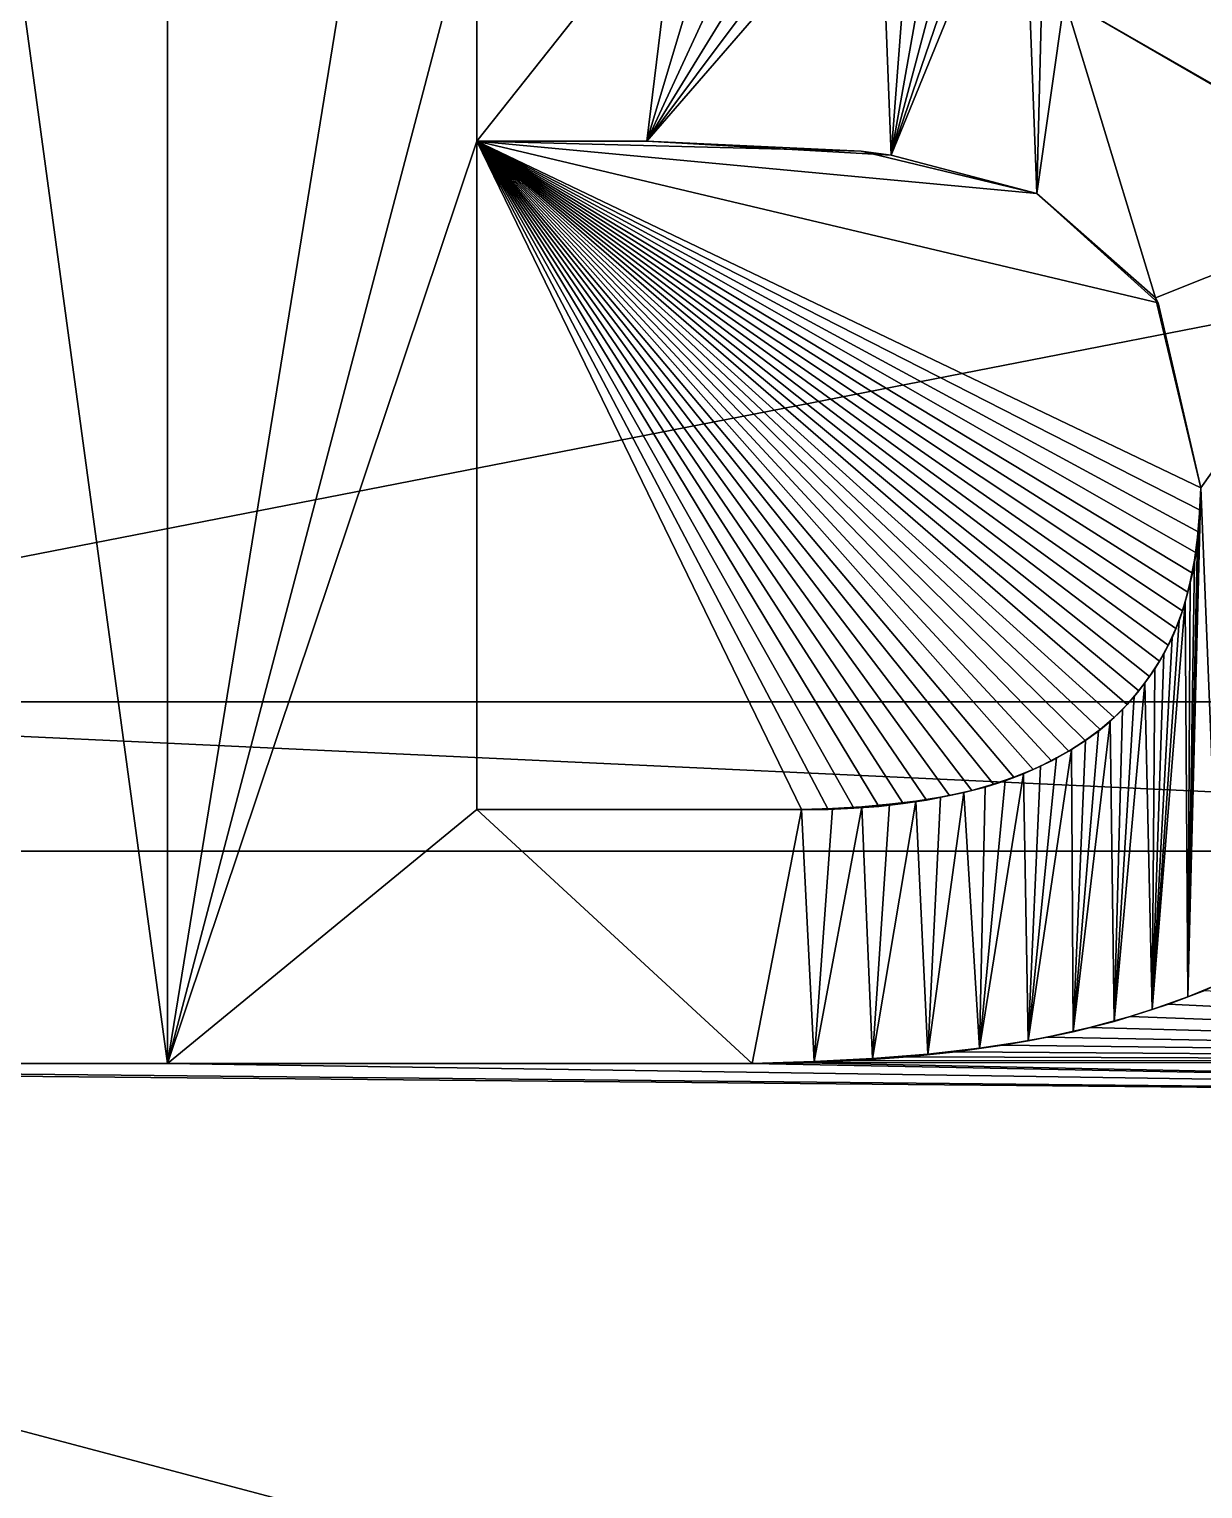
# Model space of a CAD drawing. Header units: millimetres. Extents: x -228 to 228, y -204 to 237.
# Drawn here: x -35.7821 to -35.4126, y 70.6643 to 71.1239 of the extents above; entities that cross this region are included whole.
import ezdxf

# ---------------------------------------------------------------- set-up
doc = ezdxf.new("R2010")
doc.units = ezdxf.units.MM
doc.header["$LTSCALE"] = 127.314815
for name, color, linetype in [('3522', 7, 'CONTINUOUS'), ('3753', 7, 'CONTINUOUS'), ('3760', 7, 'CONTINUOUS'), ('3761', 7, 'CONTINUOUS'), ('3762', 7, 'CONTINUOUS'), ('3869', 7, 'CONTINUOUS'), ('3874', 7, 'CONTINUOUS'), ('3888', 7, 'CONTINUOUS'), ('3893', 7, 'CONTINUOUS'), ('3949', 7, 'CONTINUOUS'), ('3950', 7, 'CONTINUOUS'), ('3951', 7, 'CONTINUOUS'), ('3952', 7, 'CONTINUOUS'), ('3958', 7, 'CONTINUOUS'), ('3959', 7, 'CONTINUOUS'), ('3960', 7, 'CONTINUOUS'), ('3961', 7, 'CONTINUOUS'), ('3962', 7, 'CONTINUOUS'), ('3963', 7, 'CONTINUOUS')]:
    doc.layers.add(name, color=color, linetype=linetype)

msp = doc.modelspace()

# ---------------------------------------------------------------- linework, layer by layer
at = {"layer": '3522', "color": 5, "linetype": 'Continuous'}
for points in [[(-65.76091, 65.76091, 1035.99), (-46.49974, 80.54048, 1035.99), (-30.7, 76.17619, 1035.99), (-65.76091, 65.76091, 1035.99)], [(-65.76091, 65.76091, 1035.99), (-30.7, 76.17619, 1035.99), (-30, 75.98863, 1035.99), (-65.76091, 65.76091, 1035.99)], [(-65.76091, 65.76091, 1035.99), (-30, 75.98863, 1035.99), (-24.75529, 61.1815, 1035.99), (-65.76091, 65.76091, 1035.99)]]:
    msp.add_3dface(points, dxfattribs=at)
at = {"layer": '3753', "color": 31, "linetype": 'Continuous', "true_color": 0xffba87}
for points in [[(-35.54065, 75.71462, 1073.49), (-33.34605, 71.02152, 1073.49), (-35.97261, 75.51035, 1073.49), (-35.54065, 75.71462, 1073.49)], [(-35.97261, 75.51035, 1073.49), (-33.34605, 71.02152, 1073.49), (-36.4034, 75.30361, 1073.49), (-35.97261, 75.51035, 1073.49)], [(-33.34605, 71.02152, 1073.49), (-35.01892, 72.34292, 1073.49), (-36.4034, 75.30361, 1073.49), (-33.34605, 71.02152, 1073.49)], [(-36.11857, 70.79829, 1073.49), (-35.83117, 71.47829, 1073.49), (-35.73862, 70.79829, 1073.49), (-36.11857, 70.79829, 1073.49)], [(-35.83117, 71.47829, 1073.49), (-35.73862, 71.47829, 1073.49), (-35.73862, 70.79829, 1073.49), (-35.83117, 71.47829, 1073.49)], [(-35.4561, 71.13342, 1073.49), (-35.39164, 71.14913, 1073.49), (-35.10246, 71.11491, 1073.49), (-35.4561, 71.13342, 1073.49)], [(-35.3493, 71.07201, 1073.49), (-35.4561, 71.13342, 1073.49), (-35.10246, 71.11491, 1073.49), (-35.3493, 71.07201, 1073.49)], [(-35.53891, 70.87818, 1073.49), (-35.6412, 70.87818, 1073.49), (-35.6412, 71.08861, 1073.49), (-35.53891, 70.87818, 1073.49)], [(-35.53058, 70.87825, 1073.49), (-35.53891, 70.87818, 1073.49), (-35.6412, 71.08861, 1073.49), (-35.53058, 70.87825, 1073.49)], [(-35.52248, 70.87859, 1073.49), (-35.53058, 70.87825, 1073.49), (-35.6412, 71.08861, 1073.49), (-35.52248, 70.87859, 1073.49)], [(-35.51461, 70.87919, 1073.49), (-35.52248, 70.87859, 1073.49), (-35.6412, 71.08861, 1073.49), (-35.51461, 70.87919, 1073.49)], [(-35.50697, 70.88005, 1073.49), (-35.51461, 70.87919, 1073.49), (-35.6412, 71.08861, 1073.49), (-35.50697, 70.88005, 1073.49)], [(-35.49955, 70.88118, 1073.49), (-35.50697, 70.88005, 1073.49), (-35.6412, 71.08861, 1073.49), (-35.49955, 70.88118, 1073.49)], [(-35.49231, 70.88257, 1073.49), (-35.49955, 70.88118, 1073.49), (-35.6412, 71.08861, 1073.49), (-35.49231, 70.88257, 1073.49)], [(-35.48529, 70.88422, 1073.49), (-35.49231, 70.88257, 1073.49), (-35.6412, 71.08861, 1073.49), (-35.48529, 70.88422, 1073.49)], [(-35.47854, 70.88614, 1073.49), (-35.48529, 70.88422, 1073.49), (-35.6412, 71.08861, 1073.49), (-35.47854, 70.88614, 1073.49)], [(-35.47212, 70.88833, 1073.49), (-35.47854, 70.88614, 1073.49), (-35.6412, 71.08861, 1073.49), (-35.47212, 70.88833, 1073.49)], [(-35.46604, 70.8908, 1073.49), (-35.47212, 70.88833, 1073.49), (-35.6412, 71.08861, 1073.49), (-35.46604, 70.8908, 1073.49)], [(-35.46026, 70.89356, 1073.49), (-35.46604, 70.8908, 1073.49), (-35.6412, 71.08861, 1073.49), (-35.46026, 70.89356, 1073.49)], [(-35.4548, 70.8966, 1073.49), (-35.46026, 70.89356, 1073.49), (-35.6412, 71.08861, 1073.49), (-35.4548, 70.8966, 1073.49)], [(-35.44968, 70.89989, 1073.49), (-35.4548, 70.8966, 1073.49), (-35.6412, 71.08861, 1073.49), (-35.44968, 70.89989, 1073.49)], [(-35.44491, 70.90343, 1073.49), (-35.44968, 70.89989, 1073.49), (-35.6412, 71.08861, 1073.49), (-35.44491, 70.90343, 1073.49)], [(-35.4405, 70.90721, 1073.49), (-35.44491, 70.90343, 1073.49), (-35.6412, 71.08861, 1073.49), (-35.4405, 70.90721, 1073.49)], [(-35.43645, 70.91125, 1073.49), (-35.4405, 70.90721, 1073.49), (-35.6412, 71.08861, 1073.49), (-35.43645, 70.91125, 1073.49)], [(-35.43273, 70.91554, 1073.49), (-35.43645, 70.91125, 1073.49), (-35.6412, 71.08861, 1073.49), (-35.43273, 70.91554, 1073.49)], [(-35.42934, 70.92008, 1073.49), (-35.43273, 70.91554, 1073.49), (-35.6412, 71.08861, 1073.49), (-35.42934, 70.92008, 1073.49)], [(-35.42627, 70.92488, 1073.49), (-35.42934, 70.92008, 1073.49), (-35.6412, 71.08861, 1073.49), (-35.42627, 70.92488, 1073.49)], [(-35.42353, 70.92992, 1073.49), (-35.42627, 70.92488, 1073.49), (-35.6412, 71.08861, 1073.49), (-35.42353, 70.92992, 1073.49)], [(-35.42112, 70.93522, 1073.49), (-35.42353, 70.92992, 1073.49), (-35.6412, 71.08861, 1073.49), (-35.42112, 70.93522, 1073.49)], [(-35.41903, 70.94077, 1073.49), (-35.42112, 70.93522, 1073.49), (-35.6412, 71.08861, 1073.49), (-35.41903, 70.94077, 1073.49)], [(-35.41727, 70.94658, 1073.49), (-35.41903, 70.94077, 1073.49), (-35.6412, 71.08861, 1073.49), (-35.41727, 70.94658, 1073.49)], [(-35.41582, 70.95265, 1073.49), (-35.41727, 70.94658, 1073.49), (-35.6412, 71.08861, 1073.49), (-35.41582, 70.95265, 1073.49)], [(-35.41469, 70.95897, 1073.49), (-35.41582, 70.95265, 1073.49), (-35.6412, 71.08861, 1073.49), (-35.41469, 70.95897, 1073.49)], [(-35.41388, 70.96556, 1073.49), (-35.41469, 70.95897, 1073.49), (-35.6412, 71.08861, 1073.49), (-35.41388, 70.96556, 1073.49)], [(-35.4134, 70.9724, 1073.49), (-35.41388, 70.96556, 1073.49), (-35.6412, 71.08861, 1073.49), (-35.4134, 70.9724, 1073.49)], [(-35.41324, 70.97949, 1073.49), (-35.4134, 70.9724, 1073.49), (-35.6412, 71.08861, 1073.49), (-35.41324, 70.97949, 1073.49)], [(-35.42662, 71.03773, 1073.49), (-35.41324, 70.97949, 1073.49), (-35.6412, 71.08861, 1073.49), (-35.42662, 71.03773, 1073.49)], [(-35.46485, 71.0721, 1073.49), (-35.42662, 71.03773, 1073.49), (-35.6412, 71.08861, 1073.49), (-35.46485, 71.0721, 1073.49)], [(-35.52021, 71.08546, 1073.49), (-35.46485, 71.0721, 1073.49), (-35.6412, 71.08861, 1073.49), (-35.52021, 71.08546, 1073.49)], [(-35.58762, 71.08861, 1073.49), (-35.52021, 71.08546, 1073.49), (-35.6412, 71.08861, 1073.49), (-35.58762, 71.08861, 1073.49)], [(-37.66279, 71.00238, 1073.49), (-35.18, 70.52239, 1073.49), (-36.54704, 70.2077, 1073.49), (-37.66279, 71.00238, 1073.49)], [(-35.18, 70.52239, 1073.49), (-37.66279, 71.00238, 1073.49), (-36.22086, 70.79829, 1073.49), (-35.18, 70.52239, 1073.49)], [(-35.42341, 70.81689, 1073.49), (-35.41196, 70.82127, 1073.49), (-35.04857, 70.79875, 1073.49), (-35.42341, 70.81689, 1073.49)], [(-35.43547, 70.813, 1073.49), (-35.42341, 70.81689, 1073.49), (-35.04857, 70.79875, 1073.49), (-35.43547, 70.813, 1073.49)], [(-35.46164, 70.80654, 1073.49), (-35.44822, 70.80954, 1073.49), (-35.04857, 70.79875, 1073.49), (-35.46164, 70.80654, 1073.49)], [(-35.44822, 70.80954, 1073.49), (-35.43547, 70.813, 1073.49), (-35.04857, 70.79875, 1073.49), (-35.44822, 70.80954, 1073.49)], [(-35.47569, 70.804, 1073.49), (-35.46164, 70.80654, 1073.49), (-35.04857, 70.79875, 1073.49), (-35.47569, 70.804, 1073.49)], [(-35.52125, 70.79918, 1073.49), (-35.5055, 70.80032, 1073.49), (-35.04857, 70.79875, 1073.49), (-35.52125, 70.79918, 1073.49)], [(-35.5055, 70.80032, 1073.49), (-35.49032, 70.80193, 1073.49), (-35.04857, 70.79875, 1073.49), (-35.5055, 70.80032, 1073.49)], [(-35.49032, 70.80193, 1073.49), (-35.47569, 70.804, 1073.49), (-35.04857, 70.79875, 1073.49), (-35.49032, 70.80193, 1073.49)], [(-35.18, 70.52239, 1073.49), (-36.22086, 70.79829, 1073.49), (-34.96023, 70.7866, 1073.49), (-35.18, 70.52239, 1073.49)], [(-36.22086, 70.79829, 1073.49), (-36.11857, 70.79829, 1073.49), (-34.96023, 70.7866, 1073.49), (-36.22086, 70.79829, 1073.49)], [(-36.11857, 70.79829, 1073.49), (-35.73862, 70.79829, 1073.49), (-34.96023, 70.7866, 1073.49), (-36.11857, 70.79829, 1073.49)], [(-35.73862, 70.79829, 1073.49), (-35.5545, 70.79829, 1073.49), (-34.96023, 70.7866, 1073.49), (-35.73862, 70.79829, 1073.49)], [(-35.5545, 70.79829, 1073.49), (-35.53759, 70.7985, 1073.49), (-34.96023, 70.7866, 1073.49), (-35.5545, 70.79829, 1073.49)], [(-35.53759, 70.7985, 1073.49), (-35.52125, 70.79918, 1073.49), (-35.04857, 70.79875, 1073.49), (-35.53759, 70.7985, 1073.49)], [(-34.96023, 70.7866, 1073.49), (-35.53759, 70.7985, 1073.49), (-35.04857, 70.79875, 1073.49), (-34.96023, 70.7866, 1073.49)]]:
    msp.add_3dface(points, dxfattribs=at)
at = {"layer": '3760', "color": 31, "linetype": 'Continuous', "true_color": 0xffba87}
for points in [[(-35.99139, 70.86505, 1074.19), (-36.48255, 70.01428, 1074.19), (-35.00861, 70.86505, 1074.19), (-35.99139, 70.86505, 1074.19)], [(-35.00861, 70.86505, 1074.19), (-36.48255, 70.01428, 1074.19), (-34.51745, 70.01428, 1074.19), (-35.00861, 70.86505, 1074.19)]]:
    msp.add_3dface(points, dxfattribs=at)
at = {"layer": '3761', "color": 31, "linetype": 'Continuous', "true_color": 0xffba87}
for points in [[(-35.99139, 70.86505, 1074.19), (-35.00861, 70.86505, 1074.19), (-36.01818, 70.91208, 1080.39), (-35.99139, 70.86505, 1074.19)], [(-36.01818, 70.91208, 1080.39), (-35.00861, 70.86505, 1074.19), (-34.98182, 70.91208, 1080.39), (-36.01818, 70.91208, 1080.39)]]:
    msp.add_3dface(points, dxfattribs=at)
at = {"layer": '3762', "color": 31, "linetype": 'Continuous', "true_color": 0xffba87}
for points in [[(-36.15, 71.14012, 1080.39), (-36.01818, 70.91208, 1080.39), (-34.85, 71.14012, 1080.39), (-36.15, 71.14012, 1080.39)], [(-36.01818, 70.91208, 1080.39), (-34.98182, 70.91208, 1080.39), (-34.85, 71.14012, 1080.39), (-36.01818, 70.91208, 1080.39)]]:
    msp.add_3dface(points, dxfattribs=at)
at = {"layer": '3869', "color": 31, "linetype": 'Continuous', "true_color": 0xffba87}
for points in [[(-43.64757, 72.07874, 1081.49), (-42.85356, 70.84677, 1081.49), (-22.65831, 81.16068, 1081.49), (-43.64757, 72.07874, 1081.49)], [(-42.85356, 70.84677, 1081.49), (-22.24458, 79.75507, 1081.49), (-22.65831, 81.16068, 1081.49), (-42.85356, 70.84677, 1081.49)]]:
    msp.add_3dface(points, dxfattribs=at)
at = {"layer": '3874', "color": 31, "linetype": 'Continuous', "true_color": 0xffba87}
for points in [[(-22.24458, 79.75507, 1081.49), (-42.85356, 70.84677, 1081.49), (-23.79913, 79.28685, 1080.49), (-22.24458, 79.75507, 1081.49)], [(-42.85356, 70.84677, 1081.49), (-35.06593, 74.98789, 1080.49), (-23.79913, 79.28685, 1080.49), (-42.85356, 70.84677, 1081.49)], [(-37.43629, 73.8331, 1080.49), (-35.06593, 74.98789, 1080.49), (-42.85356, 70.84677, 1081.49), (-37.43629, 73.8331, 1080.49)]]:
    msp.add_3dface(points, dxfattribs=at)
at = {"layer": '3888', "color": 31, "linetype": 'Continuous', "true_color": 0xffba87}
msp.add_3dface([(-33.34605, 71.02152, 1073.49), (-35.54065, 75.71462, 1073.49), (-35.06593, 74.98789, 1080.49), (-33.34605, 71.02152, 1073.49)], dxfattribs=at)
at = {"layer": '3893', "color": 31, "linetype": 'Continuous', "true_color": 0xffba87}
for points in [[(-35.73862, 70.79829, 1073.34), (-35.73862, 71.47829, 1073.34), (-35.6412, 71.39841, 1073.34), (-35.73862, 70.79829, 1073.34)], [(-35.6412, 71.16849, 1073.34), (-35.73862, 70.79829, 1073.34), (-35.6412, 71.39841, 1073.34), (-35.6412, 71.16849, 1073.34)], [(-35.46912, 71.186, 1073.34), (-35.46191, 71.18917, 1073.34), (-35.46485, 71.0721, 1073.34), (-35.46912, 71.186, 1073.34)], [(-35.46191, 71.18917, 1073.34), (-35.4561, 71.13342, 1073.34), (-35.46485, 71.0721, 1073.34), (-35.46191, 71.18917, 1073.34)], [(-35.47691, 71.18301, 1073.34), (-35.46912, 71.186, 1073.34), (-35.51069, 71.08418, 1073.34), (-35.47691, 71.18301, 1073.34)], [(-35.51069, 71.08418, 1073.34), (-35.46912, 71.186, 1073.34), (-35.46485, 71.0721, 1073.34), (-35.51069, 71.08418, 1073.34)], [(-35.48521, 71.1802, 1073.34), (-35.47691, 71.18301, 1073.34), (-35.51069, 71.08418, 1073.34), (-35.48521, 71.1802, 1073.34)], [(-35.49413, 71.17761, 1073.34), (-35.48521, 71.1802, 1073.34), (-35.51069, 71.08418, 1073.34), (-35.49413, 71.17761, 1073.34)], [(-35.50375, 71.17531, 1073.34), (-35.49413, 71.17761, 1073.34), (-35.51069, 71.08418, 1073.34), (-35.50375, 71.17531, 1073.34)], [(-35.52544, 71.17177, 1073.34), (-35.51419, 71.17336, 1073.34), (-35.58762, 71.08861, 1073.34), (-35.52544, 71.17177, 1073.34)], [(-35.58762, 71.08861, 1073.34), (-35.51419, 71.17336, 1073.34), (-35.51069, 71.08418, 1073.34), (-35.58762, 71.08861, 1073.34)], [(-35.51419, 71.17336, 1073.34), (-35.50375, 71.17531, 1073.34), (-35.51069, 71.08418, 1073.34), (-35.51419, 71.17336, 1073.34)], [(-35.73862, 70.79829, 1073.34), (-35.6412, 71.16849, 1073.34), (-35.6412, 71.08861, 1073.34), (-35.73862, 70.79829, 1073.34)], [(-35.6412, 71.16849, 1073.34), (-35.57788, 71.16849, 1073.34), (-35.6412, 71.08861, 1073.34), (-35.6412, 71.16849, 1073.34)], [(-35.6412, 71.08861, 1073.34), (-35.57788, 71.16849, 1073.34), (-35.58762, 71.08861, 1073.34), (-35.6412, 71.08861, 1073.34)], [(-35.53743, 71.17048, 1073.34), (-35.52544, 71.17177, 1073.34), (-35.58762, 71.08861, 1073.34), (-35.53743, 71.17048, 1073.34)], [(-35.55017, 71.16951, 1073.34), (-35.53743, 71.17048, 1073.34), (-35.58762, 71.08861, 1073.34), (-35.55017, 71.16951, 1073.34)], [(-35.56365, 71.16884, 1073.34), (-35.55017, 71.16951, 1073.34), (-35.58762, 71.08861, 1073.34), (-35.56365, 71.16884, 1073.34)], [(-35.57788, 71.16849, 1073.34), (-35.56365, 71.16884, 1073.34), (-35.58762, 71.08861, 1073.34), (-35.57788, 71.16849, 1073.34)], [(-35.46485, 71.0721, 1073.34), (-35.4561, 71.13342, 1073.34), (-35.42754, 71.03931, 1073.34), (-35.46485, 71.0721, 1073.34)], [(-35.4561, 71.13342, 1073.34), (-35.34824, 71.07085, 1073.34), (-35.42754, 71.03931, 1073.34), (-35.4561, 71.13342, 1073.34)], [(-35.6412, 70.87818, 1073.34), (-35.73862, 70.79829, 1073.34), (-35.6412, 71.08861, 1073.34), (-35.6412, 70.87818, 1073.34)], [(-35.42754, 71.03931, 1073.34), (-35.34824, 71.07085, 1073.34), (-35.41324, 70.97949, 1073.34), (-35.42754, 71.03931, 1073.34)], [(-35.34824, 71.07085, 1073.34), (-35.40692, 70.82349, 1073.34), (-35.41324, 70.97949, 1073.34), (-35.34824, 71.07085, 1073.34)], [(-35.40692, 70.82349, 1073.34), (-35.41736, 70.81924, 1073.34), (-35.41324, 70.97949, 1073.34), (-35.40692, 70.82349, 1073.34)], [(-35.41324, 70.97949, 1073.34), (-35.41736, 70.81924, 1073.34), (-35.41361, 70.97148, 1073.34), (-35.41324, 70.97949, 1073.34)], [(-35.41361, 70.97148, 1073.34), (-35.41736, 70.81924, 1073.34), (-35.41428, 70.96388, 1073.34), (-35.41361, 70.97148, 1073.34)], [(-35.41428, 70.96388, 1073.34), (-35.41736, 70.81924, 1073.34), (-35.41527, 70.9567, 1073.34), (-35.41428, 70.96388, 1073.34)], [(-35.41527, 70.9567, 1073.34), (-35.41736, 70.81924, 1073.34), (-35.41656, 70.94992, 1073.34), (-35.41527, 70.9567, 1073.34)], [(-35.41656, 70.94992, 1073.34), (-35.41736, 70.81924, 1073.34), (-35.41816, 70.94355, 1073.34), (-35.41656, 70.94992, 1073.34)], [(-35.41736, 70.81924, 1073.34), (-35.4285, 70.81521, 1073.34), (-35.41816, 70.94355, 1073.34), (-35.41736, 70.81924, 1073.34)], [(-35.41816, 70.94355, 1073.34), (-35.4285, 70.81521, 1073.34), (-35.42008, 70.93764, 1073.34), (-35.41816, 70.94355, 1073.34)], [(-35.42008, 70.93764, 1073.34), (-35.4285, 70.81521, 1073.34), (-35.4223, 70.93222, 1073.34), (-35.42008, 70.93764, 1073.34)], [(-35.4223, 70.93222, 1073.34), (-35.4285, 70.81521, 1073.34), (-35.42483, 70.92721, 1073.34), (-35.4223, 70.93222, 1073.34)], [(-35.42483, 70.92721, 1073.34), (-35.4285, 70.81521, 1073.34), (-35.42767, 70.92251, 1073.34), (-35.42483, 70.92721, 1073.34)], [(-35.42767, 70.92251, 1073.34), (-35.4285, 70.81521, 1073.34), (-35.43081, 70.91803, 1073.34), (-35.42767, 70.92251, 1073.34)], [(-35.4285, 70.81521, 1073.34), (-35.44048, 70.81149, 1073.34), (-35.43081, 70.91803, 1073.34), (-35.4285, 70.81521, 1073.34)], [(-35.43081, 70.91803, 1073.34), (-35.44048, 70.81149, 1073.34), (-35.43422, 70.91373, 1073.34), (-35.43081, 70.91803, 1073.34)], [(-35.43422, 70.91373, 1073.34), (-35.44048, 70.81149, 1073.34), (-35.43784, 70.90969, 1073.34), (-35.43422, 70.91373, 1073.34)], [(-35.44048, 70.81149, 1073.34), (-35.45347, 70.80818, 1073.34), (-35.44176, 70.90591, 1073.34), (-35.44048, 70.81149, 1073.34)], [(-35.44176, 70.90591, 1073.34), (-35.45347, 70.80818, 1073.34), (-35.44546, 70.90282, 1073.34), (-35.44176, 70.90591, 1073.34)], [(-35.43784, 70.90969, 1073.34), (-35.44048, 70.81149, 1073.34), (-35.44176, 70.90591, 1073.34), (-35.43784, 70.90969, 1073.34)], [(-35.44546, 70.90282, 1073.34), (-35.45347, 70.80818, 1073.34), (-35.4495, 70.89989, 1073.34), (-35.44546, 70.90282, 1073.34)], [(-35.45347, 70.80818, 1073.34), (-35.4676, 70.80538, 1073.34), (-35.45392, 70.8971, 1073.34), (-35.45347, 70.80818, 1073.34)], [(-35.45392, 70.8971, 1073.34), (-35.4676, 70.80538, 1073.34), (-35.45868, 70.89442, 1073.34), (-35.45392, 70.8971, 1073.34)], [(-35.4495, 70.89989, 1073.34), (-35.45347, 70.80818, 1073.34), (-35.45392, 70.8971, 1073.34), (-35.4495, 70.89989, 1073.34)], [(-35.45868, 70.89442, 1073.34), (-35.4676, 70.80538, 1073.34), (-35.4637, 70.89186, 1073.34), (-35.45868, 70.89442, 1073.34)], [(-35.4676, 70.80538, 1073.34), (-35.48288, 70.80308, 1073.34), (-35.46907, 70.88946, 1073.34), (-35.4676, 70.80538, 1073.34)], [(-35.46907, 70.88946, 1073.34), (-35.48288, 70.80308, 1073.34), (-35.47483, 70.88725, 1073.34), (-35.46907, 70.88946, 1073.34)], [(-35.4637, 70.89186, 1073.34), (-35.4676, 70.80538, 1073.34), (-35.46907, 70.88946, 1073.34), (-35.4637, 70.89186, 1073.34)], [(-35.48288, 70.80308, 1073.34), (-35.49921, 70.80122, 1073.34), (-35.48787, 70.88355, 1073.34), (-35.48288, 70.80308, 1073.34)], [(-35.48787, 70.88355, 1073.34), (-35.49921, 70.80122, 1073.34), (-35.49519, 70.88208, 1073.34), (-35.48787, 70.88355, 1073.34)], [(-35.48108, 70.88527, 1073.34), (-35.48288, 70.80308, 1073.34), (-35.48787, 70.88355, 1073.34), (-35.48108, 70.88527, 1073.34)], [(-35.47483, 70.88725, 1073.34), (-35.48288, 70.80308, 1073.34), (-35.48108, 70.88527, 1073.34), (-35.47483, 70.88725, 1073.34)], [(-35.52922, 70.8785, 1073.34), (-35.53502, 70.79883, 1073.34), (-35.53891, 70.87818, 1073.34), (-35.52922, 70.8785, 1073.34)], [(-35.51659, 70.7998, 1073.34), (-35.53502, 70.79883, 1073.34), (-35.52, 70.87906, 1073.34), (-35.51659, 70.7998, 1073.34)], [(-35.52, 70.87906, 1073.34), (-35.53502, 70.79883, 1073.34), (-35.52922, 70.8785, 1073.34), (-35.52, 70.87906, 1073.34)], [(-35.51125, 70.87984, 1073.34), (-35.51659, 70.7998, 1073.34), (-35.52, 70.87906, 1073.34), (-35.51125, 70.87984, 1073.34)], [(-35.49921, 70.80122, 1073.34), (-35.51659, 70.7998, 1073.34), (-35.50298, 70.88085, 1073.34), (-35.49921, 70.80122, 1073.34)], [(-35.50298, 70.88085, 1073.34), (-35.51659, 70.7998, 1073.34), (-35.51125, 70.87984, 1073.34), (-35.50298, 70.88085, 1073.34)], [(-35.49519, 70.88208, 1073.34), (-35.49921, 70.80122, 1073.34), (-35.50298, 70.88085, 1073.34), (-35.49519, 70.88208, 1073.34)], [(-35.5545, 70.79829, 1073.34), (-35.73862, 70.79829, 1073.34), (-35.6412, 70.87818, 1073.34), (-35.5545, 70.79829, 1073.34)], [(-35.5545, 70.79829, 1073.34), (-35.6412, 70.87818, 1073.34), (-35.53891, 70.87818, 1073.34), (-35.5545, 70.79829, 1073.34)], [(-35.53502, 70.79883, 1073.34), (-35.5545, 70.79829, 1073.34), (-35.53891, 70.87818, 1073.34), (-35.53502, 70.79883, 1073.34)]]:
    msp.add_3dface(points, dxfattribs=at)
at = {"layer": '3949', "color": 31, "linetype": 'Continuous', "true_color": 0xffba87}
for points in [[(-35.4561, 71.13342, 1073.49), (-35.3493, 71.07201, 1073.49), (-35.4561, 71.13342, 1073.34), (-35.4561, 71.13342, 1073.49)], [(-35.3493, 71.07201, 1073.49), (-35.34824, 71.07085, 1073.34), (-35.4561, 71.13342, 1073.34), (-35.3493, 71.07201, 1073.49)]]:
    msp.add_3dface(points, dxfattribs=at)
at = {"layer": '3950', "color": 31, "linetype": 'Continuous', "true_color": 0xffba87}
for points in [[(-35.41196, 70.82127, 1073.49), (-35.41736, 70.81924, 1073.34), (-35.40692, 70.82349, 1073.34), (-35.41196, 70.82127, 1073.49)], [(-35.42341, 70.81689, 1073.49), (-35.4285, 70.81521, 1073.34), (-35.41736, 70.81924, 1073.34), (-35.42341, 70.81689, 1073.49)], [(-35.41196, 70.82127, 1073.49), (-35.42341, 70.81689, 1073.49), (-35.41736, 70.81924, 1073.34), (-35.41196, 70.82127, 1073.49)], [(-35.43547, 70.813, 1073.49), (-35.44048, 70.81149, 1073.34), (-35.4285, 70.81521, 1073.34), (-35.43547, 70.813, 1073.49)], [(-35.42341, 70.81689, 1073.49), (-35.43547, 70.813, 1073.49), (-35.4285, 70.81521, 1073.34), (-35.42341, 70.81689, 1073.49)], [(-35.44822, 70.80954, 1073.49), (-35.46164, 70.80654, 1073.49), (-35.45347, 70.80818, 1073.34), (-35.44822, 70.80954, 1073.49)], [(-35.44822, 70.80954, 1073.49), (-35.45347, 70.80818, 1073.34), (-35.44048, 70.81149, 1073.34), (-35.44822, 70.80954, 1073.49)], [(-35.43547, 70.813, 1073.49), (-35.44822, 70.80954, 1073.49), (-35.44048, 70.81149, 1073.34), (-35.43547, 70.813, 1073.49)], [(-35.47569, 70.804, 1073.49), (-35.48288, 70.80308, 1073.34), (-35.4676, 70.80538, 1073.34), (-35.47569, 70.804, 1073.49)], [(-35.46164, 70.80654, 1073.49), (-35.47569, 70.804, 1073.49), (-35.4676, 70.80538, 1073.34), (-35.46164, 70.80654, 1073.49)], [(-35.46164, 70.80654, 1073.49), (-35.4676, 70.80538, 1073.34), (-35.45347, 70.80818, 1073.34), (-35.46164, 70.80654, 1073.49)], [(-35.5055, 70.80032, 1073.49), (-35.52125, 70.79918, 1073.49), (-35.51659, 70.7998, 1073.34), (-35.5055, 70.80032, 1073.49)], [(-35.5055, 70.80032, 1073.49), (-35.51659, 70.7998, 1073.34), (-35.49921, 70.80122, 1073.34), (-35.5055, 70.80032, 1073.49)], [(-35.49032, 70.80193, 1073.49), (-35.5055, 70.80032, 1073.49), (-35.49921, 70.80122, 1073.34), (-35.49032, 70.80193, 1073.49)], [(-35.49032, 70.80193, 1073.49), (-35.49921, 70.80122, 1073.34), (-35.48288, 70.80308, 1073.34), (-35.49032, 70.80193, 1073.49)], [(-35.47569, 70.804, 1073.49), (-35.49032, 70.80193, 1073.49), (-35.48288, 70.80308, 1073.34), (-35.47569, 70.804, 1073.49)], [(-35.53759, 70.7985, 1073.49), (-35.5545, 70.79829, 1073.49), (-35.53502, 70.79883, 1073.34), (-35.53759, 70.7985, 1073.49)], [(-35.5545, 70.79829, 1073.49), (-35.5545, 70.79829, 1073.34), (-35.53502, 70.79883, 1073.34), (-35.5545, 70.79829, 1073.49)], [(-35.52125, 70.79918, 1073.49), (-35.53759, 70.7985, 1073.49), (-35.53502, 70.79883, 1073.34), (-35.52125, 70.79918, 1073.49)], [(-35.52125, 70.79918, 1073.49), (-35.53502, 70.79883, 1073.34), (-35.51659, 70.7998, 1073.34), (-35.52125, 70.79918, 1073.49)]]:
    msp.add_3dface(points, dxfattribs=at)
at = {"layer": '3951', "color": 31, "linetype": 'Continuous', "true_color": 0xffba87}
for points in [[(-35.5545, 70.79829, 1073.49), (-35.73862, 70.79829, 1073.49), (-35.5545, 70.79829, 1073.34), (-35.5545, 70.79829, 1073.49)], [(-35.73862, 70.79829, 1073.49), (-35.73862, 70.79829, 1073.34), (-35.5545, 70.79829, 1073.34), (-35.73862, 70.79829, 1073.49)]]:
    msp.add_3dface(points, dxfattribs=at)
at = {"layer": '3952', "color": 31, "linetype": 'Continuous', "true_color": 0xffba87}
for points in [[(-35.73862, 70.79829, 1073.49), (-35.73862, 71.47829, 1073.49), (-35.73862, 70.79829, 1073.34), (-35.73862, 70.79829, 1073.49)], [(-35.73862, 71.47829, 1073.49), (-35.73862, 71.47829, 1073.34), (-35.73862, 70.79829, 1073.34), (-35.73862, 71.47829, 1073.49)]]:
    msp.add_3dface(points, dxfattribs=at)
at = {"layer": '3958', "color": 31, "linetype": 'Continuous', "true_color": 0xffba87}
for points in [[(-35.6412, 70.87818, 1073.49), (-35.53891, 70.87818, 1073.49), (-35.53891, 70.87818, 1073.34), (-35.6412, 70.87818, 1073.49)], [(-35.6412, 70.87818, 1073.34), (-35.6412, 70.87818, 1073.49), (-35.53891, 70.87818, 1073.34), (-35.6412, 70.87818, 1073.34)]]:
    msp.add_3dface(points, dxfattribs=at)
at = {"layer": '3959', "color": 31, "linetype": 'Continuous', "true_color": 0xffba87}
for points in [[(-35.4134, 70.9724, 1073.49), (-35.41324, 70.97949, 1073.49), (-35.41361, 70.97148, 1073.34), (-35.4134, 70.9724, 1073.49)], [(-35.41324, 70.97949, 1073.49), (-35.41324, 70.97949, 1073.34), (-35.41361, 70.97148, 1073.34), (-35.41324, 70.97949, 1073.49)], [(-35.41388, 70.96556, 1073.49), (-35.41361, 70.97148, 1073.34), (-35.41428, 70.96388, 1073.34), (-35.41388, 70.96556, 1073.49)], [(-35.41388, 70.96556, 1073.49), (-35.4134, 70.9724, 1073.49), (-35.41361, 70.97148, 1073.34), (-35.41388, 70.96556, 1073.49)], [(-35.41469, 70.95897, 1073.49), (-35.41428, 70.96388, 1073.34), (-35.41527, 70.9567, 1073.34), (-35.41469, 70.95897, 1073.49)], [(-35.41469, 70.95897, 1073.49), (-35.41388, 70.96556, 1073.49), (-35.41428, 70.96388, 1073.34), (-35.41469, 70.95897, 1073.49)], [(-35.41582, 70.95265, 1073.49), (-35.41527, 70.9567, 1073.34), (-35.41656, 70.94992, 1073.34), (-35.41582, 70.95265, 1073.49)], [(-35.41582, 70.95265, 1073.49), (-35.41469, 70.95897, 1073.49), (-35.41527, 70.9567, 1073.34), (-35.41582, 70.95265, 1073.49)], [(-35.41727, 70.94658, 1073.49), (-35.41582, 70.95265, 1073.49), (-35.41656, 70.94992, 1073.34), (-35.41727, 70.94658, 1073.49)], [(-35.41727, 70.94658, 1073.49), (-35.41656, 70.94992, 1073.34), (-35.41816, 70.94355, 1073.34), (-35.41727, 70.94658, 1073.49)], [(-35.41903, 70.94077, 1073.49), (-35.41816, 70.94355, 1073.34), (-35.42008, 70.93764, 1073.34), (-35.41903, 70.94077, 1073.49)], [(-35.41903, 70.94077, 1073.49), (-35.41727, 70.94658, 1073.49), (-35.41816, 70.94355, 1073.34), (-35.41903, 70.94077, 1073.49)], [(-35.42112, 70.93522, 1073.49), (-35.41903, 70.94077, 1073.49), (-35.42008, 70.93764, 1073.34), (-35.42112, 70.93522, 1073.49)], [(-35.42353, 70.92992, 1073.49), (-35.42112, 70.93522, 1073.49), (-35.4223, 70.93222, 1073.34), (-35.42353, 70.92992, 1073.49)], [(-35.42112, 70.93522, 1073.49), (-35.42008, 70.93764, 1073.34), (-35.4223, 70.93222, 1073.34), (-35.42112, 70.93522, 1073.49)], [(-35.42627, 70.92488, 1073.49), (-35.42353, 70.92992, 1073.49), (-35.42483, 70.92721, 1073.34), (-35.42627, 70.92488, 1073.49)], [(-35.42353, 70.92992, 1073.49), (-35.4223, 70.93222, 1073.34), (-35.42483, 70.92721, 1073.34), (-35.42353, 70.92992, 1073.49)], [(-35.42934, 70.92008, 1073.49), (-35.42627, 70.92488, 1073.49), (-35.42767, 70.92251, 1073.34), (-35.42934, 70.92008, 1073.49)], [(-35.42627, 70.92488, 1073.49), (-35.42483, 70.92721, 1073.34), (-35.42767, 70.92251, 1073.34), (-35.42627, 70.92488, 1073.49)], [(-35.43273, 70.91554, 1073.49), (-35.42934, 70.92008, 1073.49), (-35.43081, 70.91803, 1073.34), (-35.43273, 70.91554, 1073.49)], [(-35.42934, 70.92008, 1073.49), (-35.42767, 70.92251, 1073.34), (-35.43081, 70.91803, 1073.34), (-35.42934, 70.92008, 1073.49)], [(-35.43645, 70.91125, 1073.49), (-35.43273, 70.91554, 1073.49), (-35.43422, 70.91373, 1073.34), (-35.43645, 70.91125, 1073.49)], [(-35.43273, 70.91554, 1073.49), (-35.43081, 70.91803, 1073.34), (-35.43422, 70.91373, 1073.34), (-35.43273, 70.91554, 1073.49)], [(-35.4405, 70.90721, 1073.49), (-35.43645, 70.91125, 1073.49), (-35.43784, 70.90969, 1073.34), (-35.4405, 70.90721, 1073.49)], [(-35.43645, 70.91125, 1073.49), (-35.43422, 70.91373, 1073.34), (-35.43784, 70.90969, 1073.34), (-35.43645, 70.91125, 1073.49)], [(-35.44491, 70.90343, 1073.49), (-35.44176, 70.90591, 1073.34), (-35.44546, 70.90282, 1073.34), (-35.44491, 70.90343, 1073.49)], [(-35.44491, 70.90343, 1073.49), (-35.4405, 70.90721, 1073.49), (-35.44176, 70.90591, 1073.34), (-35.44491, 70.90343, 1073.49)], [(-35.4405, 70.90721, 1073.49), (-35.43784, 70.90969, 1073.34), (-35.44176, 70.90591, 1073.34), (-35.4405, 70.90721, 1073.49)], [(-35.44968, 70.89989, 1073.49), (-35.44491, 70.90343, 1073.49), (-35.4495, 70.89989, 1073.34), (-35.44968, 70.89989, 1073.49)], [(-35.44491, 70.90343, 1073.49), (-35.44546, 70.90282, 1073.34), (-35.4495, 70.89989, 1073.34), (-35.44491, 70.90343, 1073.49)], [(-35.4548, 70.8966, 1073.49), (-35.45392, 70.8971, 1073.34), (-35.45868, 70.89442, 1073.34), (-35.4548, 70.8966, 1073.49)], [(-35.4548, 70.8966, 1073.49), (-35.44968, 70.89989, 1073.49), (-35.45392, 70.8971, 1073.34), (-35.4548, 70.8966, 1073.49)], [(-35.44968, 70.89989, 1073.49), (-35.4495, 70.89989, 1073.34), (-35.45392, 70.8971, 1073.34), (-35.44968, 70.89989, 1073.49)], [(-35.46604, 70.8908, 1073.49), (-35.46026, 70.89356, 1073.49), (-35.4637, 70.89186, 1073.34), (-35.46604, 70.8908, 1073.49)], [(-35.46026, 70.89356, 1073.49), (-35.45868, 70.89442, 1073.34), (-35.4637, 70.89186, 1073.34), (-35.46026, 70.89356, 1073.49)], [(-35.46026, 70.89356, 1073.49), (-35.4548, 70.8966, 1073.49), (-35.45868, 70.89442, 1073.34), (-35.46026, 70.89356, 1073.49)], [(-35.47854, 70.88614, 1073.49), (-35.47212, 70.88833, 1073.49), (-35.47483, 70.88725, 1073.34), (-35.47854, 70.88614, 1073.49)], [(-35.47212, 70.88833, 1073.49), (-35.46907, 70.88946, 1073.34), (-35.47483, 70.88725, 1073.34), (-35.47212, 70.88833, 1073.49)], [(-35.47212, 70.88833, 1073.49), (-35.46604, 70.8908, 1073.49), (-35.46907, 70.88946, 1073.34), (-35.47212, 70.88833, 1073.49)], [(-35.46604, 70.8908, 1073.49), (-35.4637, 70.89186, 1073.34), (-35.46907, 70.88946, 1073.34), (-35.46604, 70.8908, 1073.49)], [(-35.49231, 70.88257, 1073.49), (-35.48787, 70.88355, 1073.34), (-35.49519, 70.88208, 1073.34), (-35.49231, 70.88257, 1073.49)], [(-35.49231, 70.88257, 1073.49), (-35.48529, 70.88422, 1073.49), (-35.48787, 70.88355, 1073.34), (-35.49231, 70.88257, 1073.49)], [(-35.48529, 70.88422, 1073.49), (-35.48108, 70.88527, 1073.34), (-35.48787, 70.88355, 1073.34), (-35.48529, 70.88422, 1073.49)], [(-35.48529, 70.88422, 1073.49), (-35.47854, 70.88614, 1073.49), (-35.48108, 70.88527, 1073.34), (-35.48529, 70.88422, 1073.49)], [(-35.47854, 70.88614, 1073.49), (-35.47483, 70.88725, 1073.34), (-35.48108, 70.88527, 1073.34), (-35.47854, 70.88614, 1073.49)], [(-35.53058, 70.87825, 1073.49), (-35.52922, 70.8785, 1073.34), (-35.53891, 70.87818, 1073.34), (-35.53058, 70.87825, 1073.49)], [(-35.53058, 70.87825, 1073.49), (-35.52248, 70.87859, 1073.49), (-35.52922, 70.8785, 1073.34), (-35.53058, 70.87825, 1073.49)], [(-35.52248, 70.87859, 1073.49), (-35.52, 70.87906, 1073.34), (-35.52922, 70.8785, 1073.34), (-35.52248, 70.87859, 1073.49)], [(-35.52248, 70.87859, 1073.49), (-35.51461, 70.87919, 1073.49), (-35.52, 70.87906, 1073.34), (-35.52248, 70.87859, 1073.49)], [(-35.51461, 70.87919, 1073.49), (-35.51125, 70.87984, 1073.34), (-35.52, 70.87906, 1073.34), (-35.51461, 70.87919, 1073.49)], [(-35.51461, 70.87919, 1073.49), (-35.50697, 70.88005, 1073.49), (-35.51125, 70.87984, 1073.34), (-35.51461, 70.87919, 1073.49)], [(-35.50697, 70.88005, 1073.49), (-35.50298, 70.88085, 1073.34), (-35.51125, 70.87984, 1073.34), (-35.50697, 70.88005, 1073.49)], [(-35.50697, 70.88005, 1073.49), (-35.49955, 70.88118, 1073.49), (-35.50298, 70.88085, 1073.34), (-35.50697, 70.88005, 1073.49)], [(-35.49955, 70.88118, 1073.49), (-35.49519, 70.88208, 1073.34), (-35.50298, 70.88085, 1073.34), (-35.49955, 70.88118, 1073.49)], [(-35.49955, 70.88118, 1073.49), (-35.49231, 70.88257, 1073.49), (-35.49519, 70.88208, 1073.34), (-35.49955, 70.88118, 1073.49)], [(-35.53891, 70.87818, 1073.49), (-35.53058, 70.87825, 1073.49), (-35.53891, 70.87818, 1073.34), (-35.53891, 70.87818, 1073.49)]]:
    msp.add_3dface(points, dxfattribs=at)
at = {"layer": '3960', "color": 31, "linetype": 'Continuous', "true_color": 0xffba87}
for points in [[(-35.42662, 71.03773, 1073.49), (-35.46485, 71.0721, 1073.49), (-35.42754, 71.03931, 1073.34), (-35.42662, 71.03773, 1073.49)], [(-35.46485, 71.0721, 1073.49), (-35.46485, 71.0721, 1073.34), (-35.42754, 71.03931, 1073.34), (-35.46485, 71.0721, 1073.49)], [(-35.42662, 71.03773, 1073.49), (-35.42754, 71.03931, 1073.34), (-35.41324, 70.97949, 1073.34), (-35.42662, 71.03773, 1073.49)], [(-35.41324, 70.97949, 1073.49), (-35.42662, 71.03773, 1073.49), (-35.41324, 70.97949, 1073.34), (-35.41324, 70.97949, 1073.49)]]:
    msp.add_3dface(points, dxfattribs=at)
at = {"layer": '3961', "color": 31, "linetype": 'Continuous', "true_color": 0xffba87}
for points in [[(-35.52021, 71.08546, 1073.49), (-35.58762, 71.08861, 1073.49), (-35.51069, 71.08418, 1073.34), (-35.52021, 71.08546, 1073.49)], [(-35.58762, 71.08861, 1073.49), (-35.58762, 71.08861, 1073.34), (-35.51069, 71.08418, 1073.34), (-35.58762, 71.08861, 1073.49)], [(-35.46485, 71.0721, 1073.49), (-35.52021, 71.08546, 1073.49), (-35.46485, 71.0721, 1073.34), (-35.46485, 71.0721, 1073.49)], [(-35.52021, 71.08546, 1073.49), (-35.51069, 71.08418, 1073.34), (-35.46485, 71.0721, 1073.34), (-35.52021, 71.08546, 1073.49)]]:
    msp.add_3dface(points, dxfattribs=at)
at = {"layer": '3962', "color": 31, "linetype": 'Continuous', "true_color": 0xffba87}
for points in [[(-35.58762, 71.08861, 1073.49), (-35.6412, 71.08861, 1073.49), (-35.6412, 71.08861, 1073.34), (-35.58762, 71.08861, 1073.49)], [(-35.58762, 71.08861, 1073.49), (-35.6412, 71.08861, 1073.34), (-35.58762, 71.08861, 1073.34), (-35.58762, 71.08861, 1073.49)]]:
    msp.add_3dface(points, dxfattribs=at)
at = {"layer": '3963', "color": 31, "linetype": 'Continuous', "true_color": 0xffba87}
for points in [[(-35.6412, 71.08861, 1073.49), (-35.6412, 70.87818, 1073.49), (-35.6412, 71.08861, 1073.34), (-35.6412, 71.08861, 1073.49)], [(-35.6412, 70.87818, 1073.49), (-35.6412, 70.87818, 1073.34), (-35.6412, 71.08861, 1073.34), (-35.6412, 70.87818, 1073.49)]]:
    msp.add_3dface(points, dxfattribs=at)

doc.saveas('drawing.dxf')
